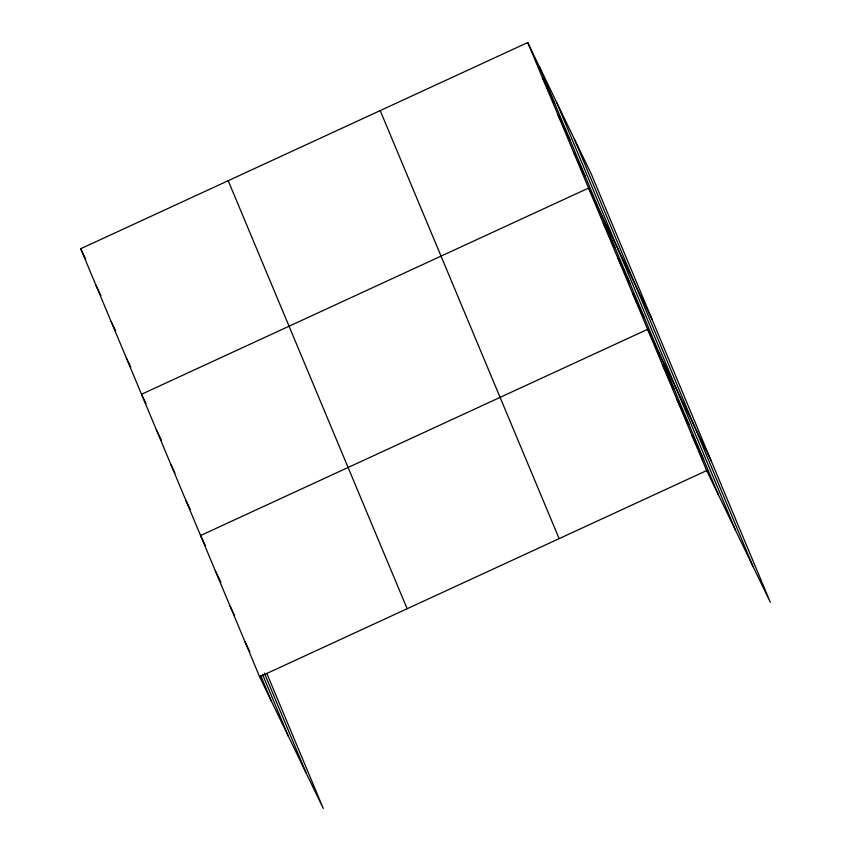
<?xml version="1.0" encoding="UTF-8"?>
<svg xmlns="http://www.w3.org/2000/svg" width="851" height="851" viewBox="0 0 851 851"><rect width="100%" height="100%" fill="white"/><g stroke="black" fill="none" stroke-linecap="round" stroke-linejoin="round"><path stroke-width="1.28" d="M266.767 673.279L323.274 808.45L259.619 676.779L80.675 248.737L527.726 42.55L591.381 174.221L770.325 602.263L706.67 470.592L527.726 42.55M259.619 676.779L706.67 470.592M542.938 78.93L554.682 103.226M558.15 115.321L569.893 139.617M573.351 151.701L585.105 175.997M652.217 319.763L588.562 188.082L141.521 394.268L146 403.523M603.327 223.398L615.071 247.694M618.092 258.715L629.836 283.011M632.857 294.031L644.601 318.327M711.266 461.019L647.611 329.337L200.57 535.524L205.602 545.938M662.376 364.654L674.12 388.95M677.141 399.97L688.885 424.266M691.906 435.286L703.649 459.583M80.675 248.737L85.717 259.14M95.886 285.117L100.929 295.531M111.098 321.497L115.576 330.752M126.31 357.888L130.788 367.143M156.286 429.585L161.318 439.988M171.04 464.891L174.966 472.996M185.805 500.207L190.284 509.462M215.335 570.84L220.93 582.403M230.1 606.146L234.568 615.401M244.854 641.463L249.896 651.877M574.244 138.787L753.188 566.83M556.597 102.28L735.541 530.322M539.47 66.846L718.414 494.888M380.195 110.587L559.139 538.63M228.206 180.689L407.15 608.742M264.406 673.162L306.147 773.016M262.534 674.407L288.5 736.509M260.672 675.503L271.363 701.075"/></g></svg>
